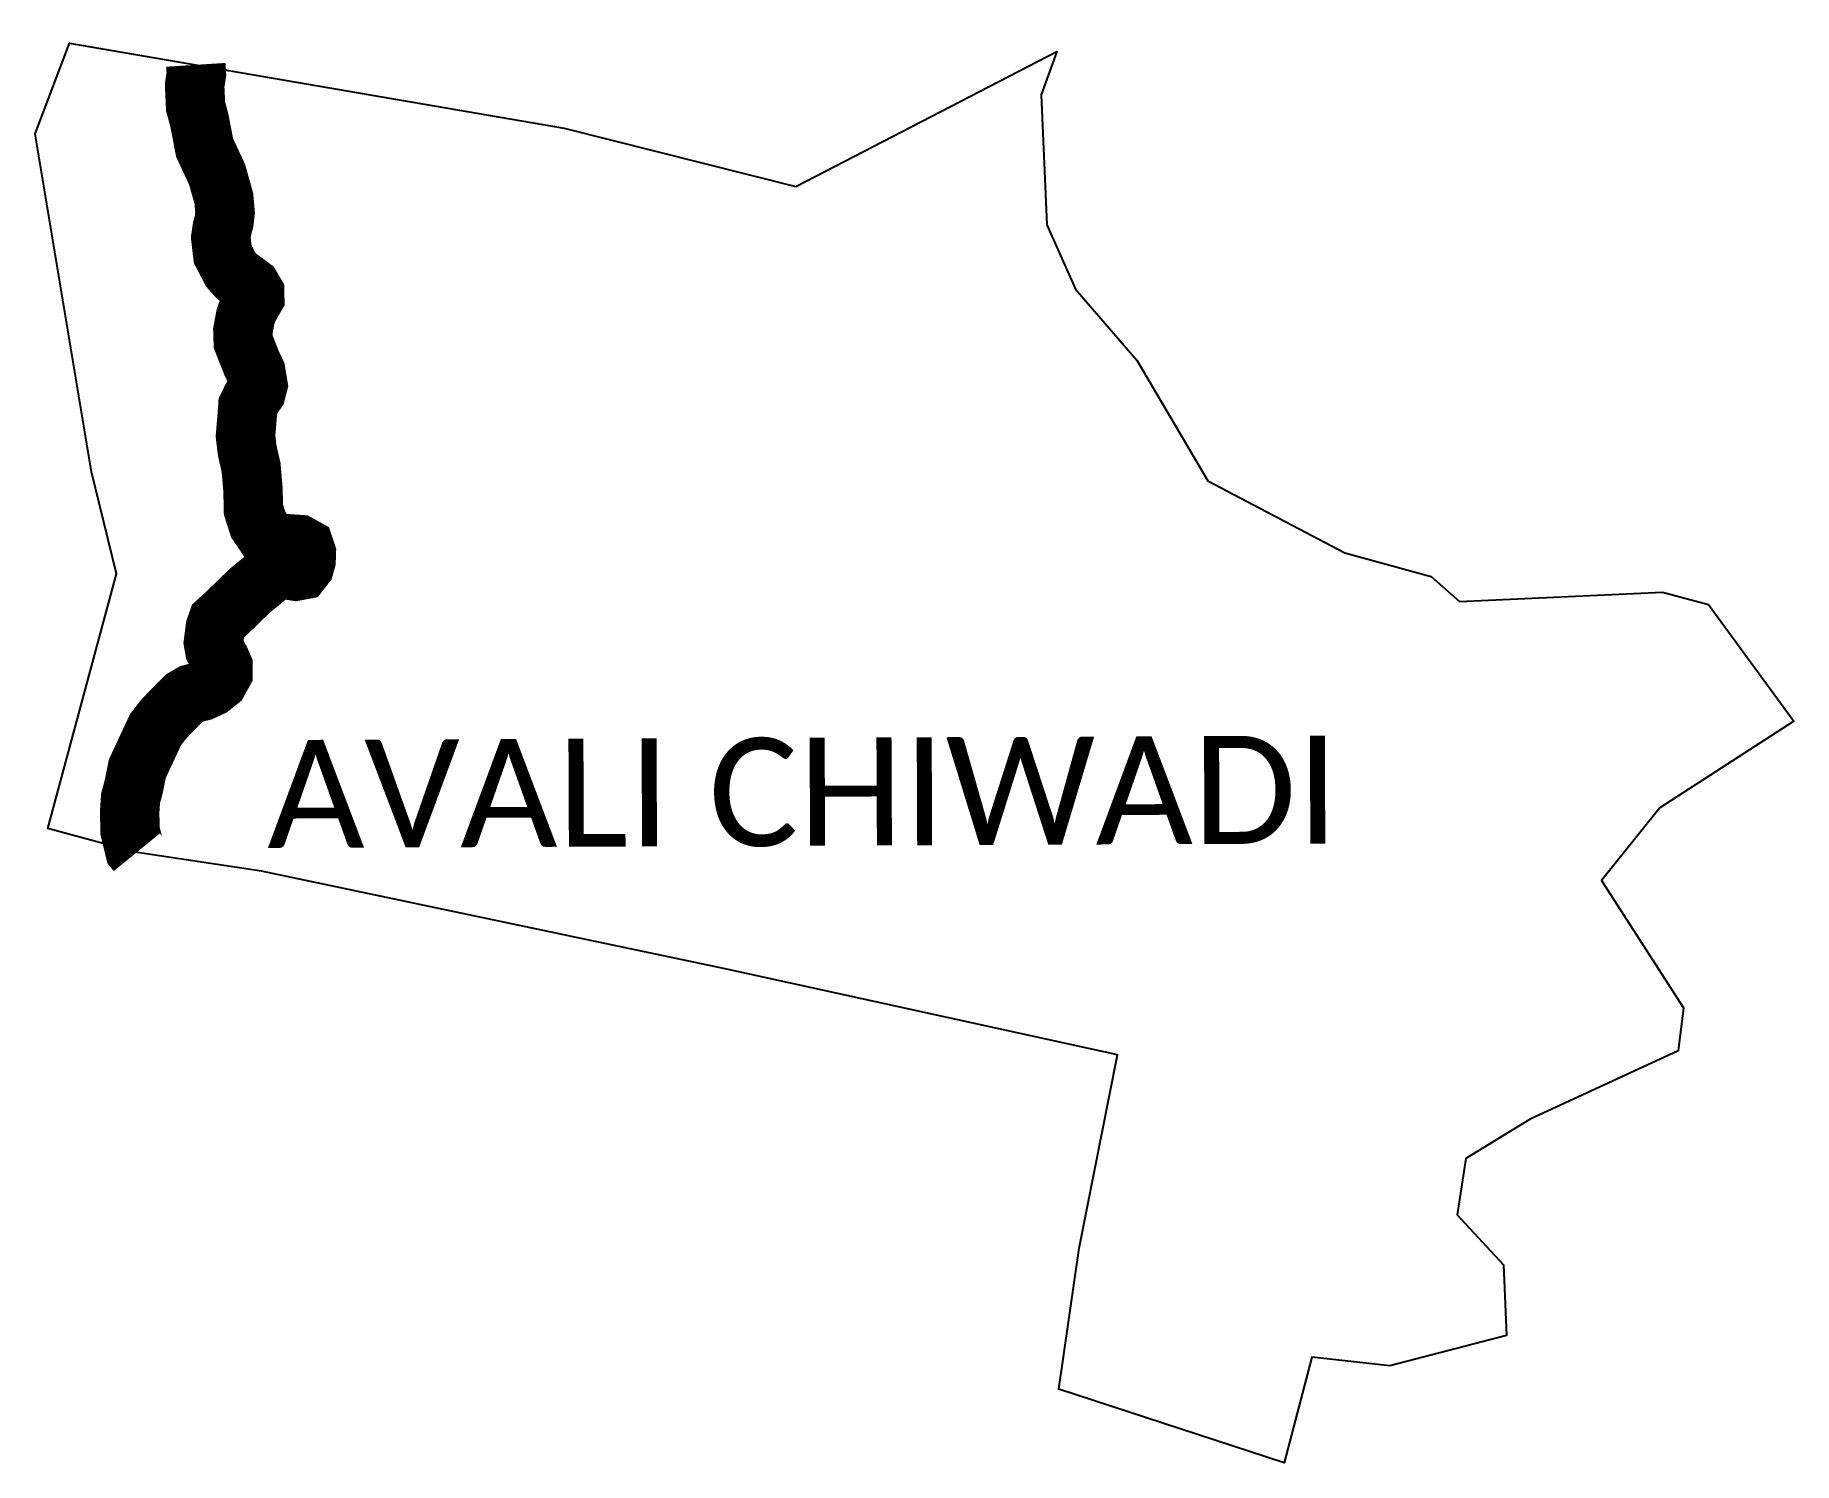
# Model space of a CAD drawing. Header units: metres. Extents: x 319330 to 320810, y 1849923 to 1851125.
import ezdxf

# ---------------------------------------------------------------- set-up
doc = ezdxf.new("R2010")
doc.units = ezdxf.units.M
doc.layers.add('NATURALLY PROTECTED', color=3, linetype='Continuous')
doc.layers.add('VILLAGE NAME', color=250, linetype='Continuous')
doc.styles.get("Standard").update_dxf_attribs({"font": 'simplex.shx'})

msp = doc.modelspace()

# ---------------------------------------------------------------- linework, layer by layer
at = {"color": 4, "flags": 128}
for points in [[(320205.5, 1850910.9), (320257.3, 1850851.3), (320317, 1850749.5), (320432.2, 1850688.9), (320504.8, 1850669.2), (320528.7, 1850648.1), (320699.5, 1850655.8), (320738.2, 1850645.6), (320810.1, 1850547.2), (320697.3, 1850474.3), (320648.3, 1850413.1), (320717.2, 1850306.1), (320712.7, 1850269.7), (320588.1, 1850212.2), (320534.2, 1850179.1), (320526.9, 1850131.7), (320565.8, 1850089.6), (320568.3, 1850030.1), (320470, 1850004.6), (320404.5, 1850012), (320381.2, 1849923), (320191.7, 1849984.9), (320208.7, 1850103.6), (320241, 1850266.4), (319910.7, 1850338.7), (319520.5, 1850420.9), (319414.2, 1850437.1), (319340.8, 1850456.9), (319398.6, 1850671.4), (319377.4, 1850757.3), (319330.1, 1851041.8), (319359.1, 1851118), (319775.3, 1851046.4), (319970.2, 1850997.3), (320189.8, 1851111.1), (320176.6, 1851074.6), (320181.5, 1850965.1)], [(320181.5, 1850965.1), (320205.5, 1850910.9)]]:
    msp.add_lwpolyline(points, dxfattribs=at)
at = {"layer": 'NATURALLY PROTECTED', "const_width": 50, "flags": 128}
msp.add_lwpolyline([(319465.3, 1851099.8), (319465.8, 1851092), (319464.3, 1851082.5), (319465.1, 1851064.8), (319468.1, 1851053.7), (319469.2, 1851048.3), (319472.7, 1851030), (319483.1, 1851007.8), (319488.9, 1850987.3), (319489.9, 1850975.5), (319489.1, 1850968.3), (319487.5, 1850962.3), (319486.3, 1850954.2), (319487.9, 1850940.5), (319494.6, 1850927.5), (319499.7, 1850921.8), (319507.8, 1850916), (319511.8, 1850913), (319514.8, 1850907.9), (319514.9, 1850904), (319512.3, 1850899.6), (319509.1, 1850893.6), (319507.1, 1850887.7), (319504.9, 1850876), (319505.2, 1850866.6), (319512.2, 1850848.8), (319515.8, 1850841.2), (319517.6, 1850830.4), (319516.1, 1850824.6), (319512.4, 1850819.1), (319509.1, 1850812.4), (319508.7, 1850806.2), (319508.1, 1850799.5), (319507.1, 1850787.4), (319508.6, 1850774.9), (319511.8, 1850760.9), (319513.4, 1850742.2), (319513.8, 1850725.3), (319517.7, 1850713.1), (319525.1, 1850702.1), (319533.1, 1850697.4), (319544.5, 1850696.5), (319552.2, 1850696), (319556.7, 1850693.5), (319558.3, 1850688.7), (319558.1, 1850682.6), (319556.8, 1850678.1), (319554, 1850674.5), (319549.2, 1850673.6), (319539.2, 1850675.3), (319532.8, 1850673.9), (319526.1, 1850669.7), (319510.8, 1850657.2), (319490.3, 1850637.3), (319483.6, 1850631.2), (319481.7, 1850625.8), (319480.1, 1850613.6), (319481.1, 1850607.8), (319485.9, 1850598.7), (319488, 1850593.8), (319488, 1850587.6), (319484.4, 1850581.1), (319478, 1850576), (319470.4, 1850572.5), (319461.7, 1850570.3), (319456, 1850567), (319450, 1850561.2), (319438.5, 1850549.3), (319431.3, 1850540), (319416, 1850507.1), (319413.2, 1850492.8), (319410.4, 1850482.4), (319409.6, 1850470.8), (319410, 1850454.8), (319413.8, 1850439.1), (319415.6, 1850436.9)], dxfattribs=at)

# ---------------------------------------------------------------- texts
at = {"layer": 'VILLAGE NAME', "insert": (319525, 1850531.4), "char_height": 90.899, "attachment_point": 1, "rotation": 0.2435}
msp.add_mtext_dynamic_manual_height_columns('{\\fCalibri|b0|i0|c0|p34;AVALI CHIWADI}', width=939.355, gutter_width=454.5, heights=[0], dxfattribs=at)

doc.saveas('drawing.dxf')
